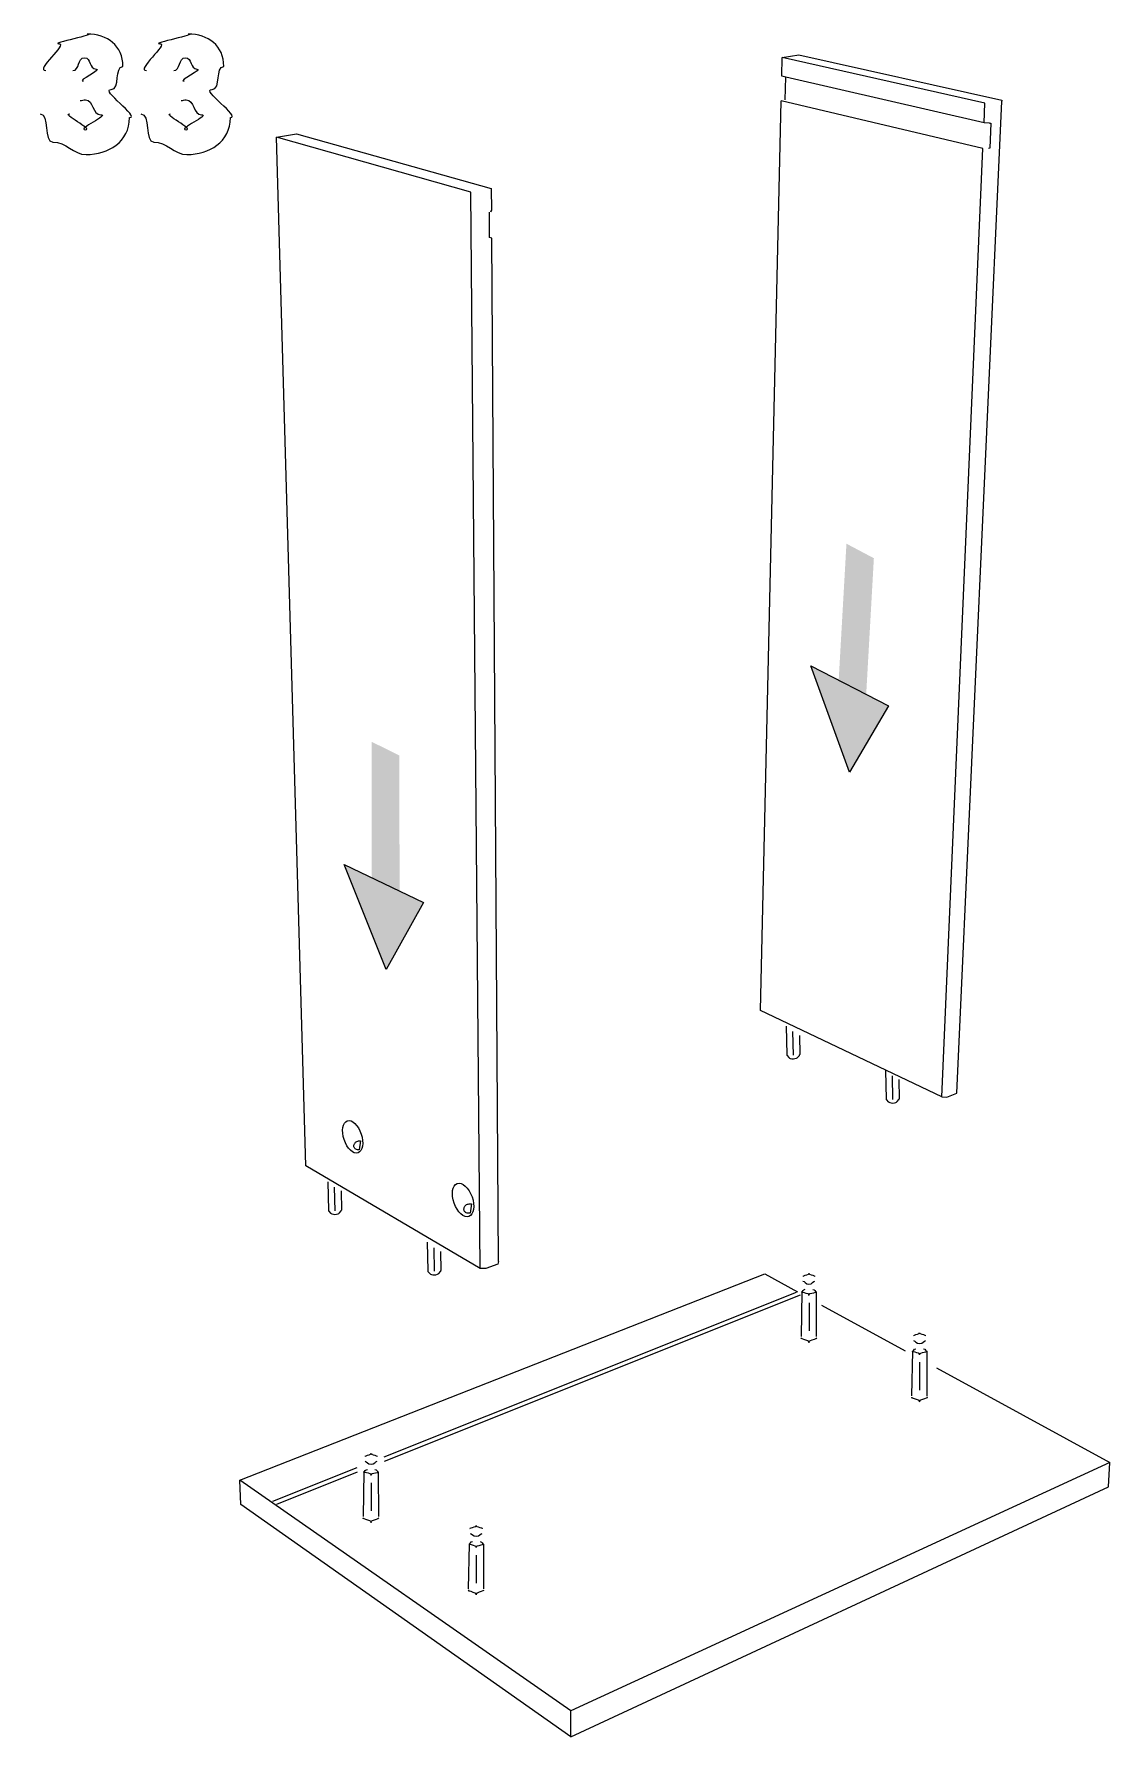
# Model space of a CAD drawing. Header units: metres. Extents: x -27.1 to 47.9, y -10.7 to 6.6.
# Drawn here: x 22.654 to 23.956, y -8.194 to -6.132 of the extents above; entities that cross this region are included whole.
import ezdxf

# ---------------------------------------------------------------- set-up
doc = ezdxf.new("R2010")
doc.units = ezdxf.units.M
doc.header["$MEASUREMENT"] = 0
doc.layers.add('PDF_Working_Num_Penna__7_Num_Penna__7_Num_Penna__7_Num_Penna__7_Num_Penna__7_Num_Penna__7', color=7, linetype='Continuous', lineweight=18)

msp = doc.modelspace()

# ---------------------------------------------------------------- hatches: boundary and pattern name
at = {"layer": 'PDF_Working_Num_Penna__7_Num_Penna__7_Num_Penna__7_Num_Penna__7_Num_Penna__7_Num_Penna__7', "linetype": 'Continuous', "lineweight": 18}
for points in [[(23.6253, -6.9603), (23.6586, -6.9779), (23.6705, -6.7666), (23.6373, -6.749)], [(23.641, -7.0256), (23.6883, -6.9454), (23.594, -6.8968)], [(23.0625, -7.2001), (23.0963, -7.2167), (23.0961, -7.0055), (23.0624, -6.9889)], [(23.0802, -7.2649), (23.1251, -7.1834), (23.0294, -7.1375)]]:
    msp.add_hatch(color=7, dxfattribs=at).paths.add_polyline_path(points)

# ---------------------------------------------------------------- linework, layer by layer
at = {"layer": 'PDF_Working_Num_Penna__7_Num_Penna__7_Num_Penna__7_Num_Penna__7_Num_Penna__7_Num_Penna__7', "color": 7, "linetype": 'Continuous', "lineweight": 18, "flags": 128}
for points in [[(23.559, -6.1828), (23.5595, -6.1601)], [(23.5595, -6.1601), (23.5797, -6.1569)], [(23.8049, -6.2154), (23.5595, -6.1601)], [(23.5797, -6.1569), (23.8254, -6.2118), (23.8253, -6.2132)], [(23.5633, -6.2115), (23.564, -6.184), (23.559, -6.1828)], [(23.8039, -6.2392), (23.564, -6.184)], [(23.7527, -7.419), (23.5333, -7.3142), (23.5583, -6.2127)], [(23.7527, -7.419), (23.8025, -6.2705), (23.5583, -6.2127)], [(23.7527, -7.419), (23.7587, -7.4193), (23.7711, -7.4147), (23.8253, -6.2132)], [(23.8106, -6.2396), (23.8039, -6.2392), (23.8049, -6.2154)], [(23.8106, -6.2396), (23.8123, -6.2395), (23.811, -6.27), (23.8093, -6.2704)], [(23.2006, -7.627), (23.194, -7.6267), (22.983, -7.5024), (22.9473, -6.2566), (22.9717, -6.2528)], [(23.194, -7.6267), (23.1824, -6.3233), (22.9473, -6.2566)], [(22.9717, -6.2528), (23.2073, -6.319), (23.2075, -6.345)], [(23.2046, -6.3475), (23.2048, -6.3782)], [(23.2161, -7.6185), (23.2078, -6.3791), (23.2048, -6.3782)], [(23.5721, -7.34), (23.5728, -7.3684)], [(23.5803, -7.3445), (23.5808, -7.3677)], [(23.6925, -7.3936), (23.6932, -7.4221)], [(23.7007, -7.3981), (23.7013, -7.4213)], [(23.0171, -7.5284), (23.0178, -7.5569)], [(23.0254, -7.5329), (23.0259, -7.5561)], [(23.1376, -7.6017), (23.1382, -7.6302)], [(23.1458, -7.6062), (23.1463, -7.6294)], [(23.2161, -7.6185), (23.2154, -7.6215), (23.2006, -7.627)], [(22.9031, -7.8834), (23.5383, -7.6335)], [(23.5383, -7.6335), (23.5779, -7.6552)], [(23.5766, -7.6558), (23.0774, -7.8552)], [(23.0782, -7.8602), (23.5818, -7.6587)], [(23.5833, -7.6552), (23.5823, -7.7092)], [(23.592, -7.6685), (23.592, -7.7024)], [(23.6006, -7.6552), (23.6007, -7.7093)], [(23.607, -7.6711), (23.7085, -7.7265)], [(23.7172, -7.7271), (23.7162, -7.7811)], [(23.7345, -7.7271), (23.7346, -7.7813)], [(23.7259, -7.7405), (23.7259, -7.7743)], [(23.7464, -7.7472), (23.9563, -7.8619)], [(23.0446, -7.8683), (22.9426, -7.909)], [(22.9476, -7.9125), (23.0454, -7.8733)], [(23.0531, -7.8732), (23.0522, -7.9272)], [(23.0704, -7.8732), (23.0706, -7.9274)], [(23.3037, -8.1942), (23.9544, -7.8912), (23.9563, -7.8619)], [(23.9563, -7.8619), (23.3038, -8.1626)], [(23.3037, -8.1942), (23.3038, -8.1626), (22.9031, -7.8834)], [(22.9042, -7.9129), (22.9031, -7.8834)], [(23.0619, -7.8866), (23.0619, -7.9204)], [(23.3037, -8.1942), (22.9042, -7.9129)], [(23.1804, -7.9606), (23.1795, -8.0147)], [(23.1977, -7.9606), (23.1978, -8.0148)], [(23.1891, -7.974), (23.1891, -8.0078)]]:
    msp.add_lwpolyline(points, dxfattribs=at)
for points in [[(23.2075, -6.345), (23.2066, -6.347)], [(23.641, -7.0256), (23.594, -6.8968), (23.6883, -6.9454)], [(23.0802, -7.2649), (23.0294, -7.1375), (23.1251, -7.1834)], [(23.0474, -7.4831), (23.0463, -7.4831), (23.0452, -7.483), (23.0442, -7.4828), (23.0433, -7.4824), (23.0427, -7.482), (23.0421, -7.4815), (23.0416, -7.4809), (23.0412, -7.4802), (23.0411, -7.4796), (23.041, -7.4789), (23.041, -7.4781), (23.0411, -7.4774), (23.0413, -7.4767), (23.0416, -7.476), (23.042, -7.4753), (23.0425, -7.4747), (23.0431, -7.474), (23.0439, -7.4734), (23.0447, -7.473), (23.0456, -7.4727), (23.0467, -7.4724), (23.0479, -7.4723), (23.0491, -7.4723)], [(23.1817, -7.56), (23.1804, -7.56), (23.1792, -7.56), (23.178, -7.5597), (23.1771, -7.5594), (23.1763, -7.559), (23.1756, -7.5584), (23.175, -7.5577), (23.1746, -7.557), (23.1743, -7.5562), (23.1742, -7.5554), (23.1742, -7.5546), (23.1743, -7.5538), (23.1745, -7.553), (23.1749, -7.5522), (23.1753, -7.5514), (23.1759, -7.5508), (23.1767, -7.5501), (23.1775, -7.5495), (23.1784, -7.5491), (23.1795, -7.5488), (23.1807, -7.5486), (23.1821, -7.5486), (23.1834, -7.5487)]]:
    msp.add_lwpolyline(points, close=True, dxfattribs=at)
for points in [[(23.5642, -7.3332), (23.565, -7.368, 0.199217), (23.5654, -7.369), (23.5676, -7.3713, 0.117207), (23.5693, -7.3724, 0.164243), (23.5768, -7.3722, 0.118646), (23.5784, -7.3711), (23.5805, -7.3687)], [(23.6846, -7.3869), (23.6854, -7.4217, 0.199217), (23.6858, -7.4227), (23.688, -7.425, 0.117207), (23.6898, -7.426, 0.164243), (23.6972, -7.4258, 0.118646), (23.6988, -7.4247), (23.7009, -7.4223)], [(23.0093, -7.5217), (23.0101, -7.5565, 0.199217), (23.0105, -7.5575), (23.0126, -7.5598, 0.117207), (23.0144, -7.5608, 0.164243), (23.0218, -7.5607, 0.118646), (23.0235, -7.5595), (23.0255, -7.5571)], [(23.1297, -7.595), (23.1305, -7.6298, 0.199217), (23.1309, -7.6308), (23.1331, -7.6331, 0.117207), (23.1348, -7.6341, 0.164243), (23.1422, -7.6339, 0.118646), (23.1439, -7.6328), (23.146, -7.6304)]]:
    msp.add_lwpolyline(points, format="xyb", dxfattribs=at)
at = {"layer": 'PDF_Working_Num_Penna__7_Num_Penna__7_Num_Penna__7_Num_Penna__7_Num_Penna__7_Num_Penna__7', "color": 7, "linetype": 'Continuous', "lineweight": 18}
for centre in [(23.5848, -7.7113), (23.7187, -7.7832), (23.0546, -7.9293), (23.1819, -8.0168)]:
    msp.add_arc(centre, 0.00232, 166.3382, 179.7252, dxfattribs=at)
for centre, major_axis, ratio in [((23.0395, -7.4674), (-0.0065, 0.0194), 0.526845), ((23.1732, -7.5439), (-0.0071, 0.0199), 0.542425)]:
    msp.add_ellipse(centre, major_axis=major_axis, ratio=ratio, dxfattribs=at)
for points in [[(22.6838, -6.1434), (22.6954, -6.1434), (22.6538, -6.176), (22.668, -6.176)], [(22.7182, -6.1318), (22.732, -6.1318), (22.6723, -6.1434), (22.6838, -6.1434)], [(22.7614, -6.171), (22.7614, -6.1457), (22.7424, -6.1318), (22.7182, -6.1318)], [(22.8059, -6.1434), (22.8175, -6.1434), (22.7759, -6.176), (22.7901, -6.176)], [(22.8403, -6.1318), (22.8541, -6.1318), (22.7944, -6.1434), (22.8059, -6.1434)], [(22.8835, -6.171), (22.8835, -6.1457), (22.8645, -6.1318), (22.8403, -6.1318)], [(22.7007, -6.176), (22.7094, -6.176), (22.706, -6.1604), (22.715, -6.1604)], [(22.715, -6.1604), (22.7229, -6.1604), (22.7206, -6.1741), (22.7288, -6.1741)], [(22.8228, -6.176), (22.8315, -6.176), (22.8281, -6.1604), (22.8371, -6.1604)], [(22.8371, -6.1604), (22.845, -6.1604), (22.8427, -6.1741), (22.8509, -6.1741)], [(22.7288, -6.1741), (22.7381, -6.1741), (22.7044, -6.1889), (22.7134, -6.1889)], [(22.7473, -6.1988), (22.7586, -6.1988), (22.7507, -6.171), (22.7614, -6.171)], [(22.8509, -6.1741), (22.8602, -6.1741), (22.8265, -6.1889), (22.8355, -6.1889)], [(22.8694, -6.1988), (22.8807, -6.1988), (22.8728, -6.171), (22.8835, -6.171)], [(22.7693, -6.2329), (22.7831, -6.2329), (22.7325, -6.1988), (22.7473, -6.1988)], [(22.8914, -6.2329), (22.9052, -6.2329), (22.8546, -6.1988), (22.8694, -6.1988)], [(22.661, -6.2284), (22.6729, -6.2284), (22.6649, -6.2625), (22.6765, -6.2625)], [(22.7157, -6.2476), (22.7268, -6.2476), (22.6861, -6.2284), (22.6969, -6.2284)], [(22.7098, -6.2124), (22.7119, -6.2124), (22.7137, -6.2114), (22.7159, -6.2114)], [(22.7159, -6.2114), (22.7258, -6.2114), (22.7243, -6.2295), (22.7346, -6.2295)], [(22.7831, -6.2284), (22.795, -6.2284), (22.787, -6.2625), (22.7986, -6.2625)], [(22.8378, -6.2476), (22.8489, -6.2476), (22.8082, -6.2284), (22.819, -6.2284)], [(22.8319, -6.2124), (22.8339, -6.2124), (22.8358, -6.2114), (22.838, -6.2114)], [(22.838, -6.2114), (22.8479, -6.2114), (22.8464, -6.2295), (22.8566, -6.2295)], [(22.7346, -6.2295), (22.7455, -6.2295), (22.705, -6.2476), (22.7157, -6.2476)], [(22.7168, -6.2777), (22.7437, -6.2777), (22.7693, -6.2625), (22.7693, -6.2329)], [(22.8566, -6.2295), (22.8676, -6.2295), (22.8271, -6.2476), (22.8378, -6.2476)], [(22.8389, -6.2777), (22.8658, -6.2777), (22.8914, -6.2625), (22.8914, -6.2329)], [(22.6765, -6.2625), (22.6921, -6.2625), (22.7014, -6.2777), (22.7168, -6.2777)], [(22.7986, -6.2625), (22.8141, -6.2625), (22.8235, -6.2777), (22.8389, -6.2777)], [(23.5676, -7.3713), (23.5676, -7.3713), (23.5676, -7.3714), (23.5676, -7.3714)], [(23.5784, -7.3711), (23.5784, -7.3711), (23.5784, -7.3711), (23.5784, -7.3711)], [(23.5805, -7.3687), (23.5808, -7.3687), (23.5805, -7.3677), (23.5808, -7.3677)], [(23.6988, -7.4248), (23.6988, -7.4248), (23.6988, -7.4247), (23.6988, -7.4247)], [(23.7009, -7.4224), (23.7012, -7.4224), (23.7009, -7.4213), (23.7012, -7.4213)], [(23.688, -7.425), (23.688, -7.425), (23.688, -7.425), (23.688, -7.425)], [(23.0126, -7.5598), (23.0127, -7.5598), (23.0127, -7.5598), (23.0127, -7.5598)], [(23.0234, -7.5596), (23.0235, -7.5596), (23.0235, -7.5595), (23.0235, -7.5595)], [(23.0255, -7.5572), (23.0259, -7.5572), (23.0255, -7.5561), (23.0259, -7.5561)], [(23.1459, -7.6305), (23.1463, -7.6305), (23.1459, -7.6294), (23.1463, -7.6294)], [(23.1331, -7.6331), (23.1331, -7.6331), (23.1331, -7.6331), (23.1331, -7.6331)], [(23.1438, -7.6329), (23.1439, -7.6329), (23.1439, -7.6328), (23.1439, -7.6328)], [(23.592, -7.633), (23.5961, -7.633), (23.5825, -7.6366), (23.5845, -7.6366)], [(23.5846, -7.6422), (23.5866, -7.6422), (23.5879, -7.6458), (23.5919, -7.6458)], [(23.5995, -7.6366), (23.6014, -7.6366), (23.5878, -7.633), (23.592, -7.633)], [(23.5919, -7.6458), (23.596, -7.6458), (23.5973, -7.6422), (23.5992, -7.6422)], [(23.5919, -7.6587), (23.5967, -7.6587), (23.5813, -7.6552), (23.5833, -7.6552)], [(23.5833, -7.6552), (23.5845, -7.6552), (23.5849, -7.6521), (23.5874, -7.6521)], [(23.6005, -7.6556), (23.6023, -7.6556), (23.5875, -7.6587), (23.5919, -7.6587)], [(23.5966, -7.6522), (23.5992, -7.6522), (23.5993, -7.6552), (23.6006, -7.6552)], [(23.6006, -7.6552), (23.6007, -7.6552), (23.6005, -7.6556), (23.6005, -7.6556)], [(23.5918, -7.716), (23.597, -7.716), (23.5798, -7.7113), (23.5824, -7.7113)], [(23.6012, -7.7112), (23.6038, -7.7112), (23.5867, -7.716), (23.5918, -7.716)], [(23.7259, -7.705), (23.73, -7.705), (23.7164, -7.7085), (23.7184, -7.7085)], [(23.7334, -7.7085), (23.7354, -7.7085), (23.7217, -7.705), (23.7259, -7.705)], [(23.7258, -7.7306), (23.7306, -7.7306), (23.7152, -7.7271), (23.7172, -7.7271)], [(23.7172, -7.7271), (23.7184, -7.7271), (23.7188, -7.7241), (23.7213, -7.7241)], [(23.7185, -7.7142), (23.7205, -7.7142), (23.7218, -7.7177), (23.7258, -7.7177)], [(23.7344, -7.7276), (23.7362, -7.7276), (23.7214, -7.7306), (23.7258, -7.7306)], [(23.7258, -7.7177), (23.7299, -7.7177), (23.7312, -7.7142), (23.7331, -7.7142)], [(23.7305, -7.7242), (23.7331, -7.7242), (23.7332, -7.7271), (23.7345, -7.7271)], [(23.7345, -7.7271), (23.7346, -7.7271), (23.7344, -7.7276), (23.7344, -7.7276)], [(23.7257, -7.7879), (23.7309, -7.7879), (23.7138, -7.7832), (23.7163, -7.7832)], [(23.7351, -7.7831), (23.7377, -7.7831), (23.7206, -7.7879), (23.7257, -7.7879)], [(23.0618, -7.8511), (23.066, -7.8511), (23.0524, -7.8546), (23.0543, -7.8546)], [(23.0694, -7.8546), (23.0713, -7.8546), (23.0577, -7.8511), (23.0618, -7.8511)], [(23.0618, -7.8767), (23.0666, -7.8767), (23.0512, -7.8732), (23.0531, -7.8732)], [(23.0531, -7.8732), (23.0544, -7.8732), (23.0547, -7.8702), (23.0573, -7.8702)], [(23.0545, -7.8603), (23.0564, -7.8603), (23.0577, -7.8638), (23.0618, -7.8638)], [(23.0704, -7.8737), (23.0722, -7.8737), (23.0574, -7.8767), (23.0618, -7.8767)], [(23.0618, -7.8638), (23.0658, -7.8638), (23.0672, -7.8603), (23.0691, -7.8603)], [(23.0665, -7.8703), (23.0691, -7.8703), (23.0692, -7.8732), (23.0704, -7.8732)], [(23.0704, -7.8732), (23.0706, -7.8732), (23.0704, -7.8737), (23.0704, -7.8737)], [(23.0617, -7.934), (23.0669, -7.934), (23.0497, -7.9293), (23.0523, -7.9293)], [(23.0711, -7.9292), (23.0737, -7.9292), (23.0565, -7.934), (23.0617, -7.934)], [(23.1891, -7.9385), (23.1933, -7.9385), (23.1797, -7.942), (23.1816, -7.942)], [(23.1966, -7.942), (23.1986, -7.942), (23.1849, -7.9385), (23.1891, -7.9385)], [(23.1891, -7.9641), (23.1938, -7.9641), (23.1784, -7.9606), (23.1804, -7.9606)], [(23.1804, -7.9606), (23.1817, -7.9606), (23.182, -7.9576), (23.1846, -7.9576)], [(23.1817, -7.9477), (23.1837, -7.9477), (23.185, -7.9512), (23.1891, -7.9512)], [(23.1976, -7.9611), (23.1994, -7.9611), (23.1847, -7.9641), (23.1891, -7.9641)], [(23.1891, -7.9512), (23.1931, -7.9512), (23.1944, -7.9477), (23.1964, -7.9477)], [(23.1938, -7.9577), (23.1963, -7.9577), (23.1964, -7.9606), (23.1977, -7.9606)], [(23.1977, -7.9606), (23.1979, -7.9606), (23.1976, -7.9611), (23.1976, -7.9611)], [(23.189, -8.0214), (23.1942, -8.0214), (23.177, -8.0168), (23.1796, -8.0168)], [(23.1983, -8.0167), (23.2009, -8.0167), (23.1838, -8.0214), (23.189, -8.0214)]]:
    msp.add_open_spline(points, degree=3, dxfattribs=at)

doc.saveas('drawing.dxf')
